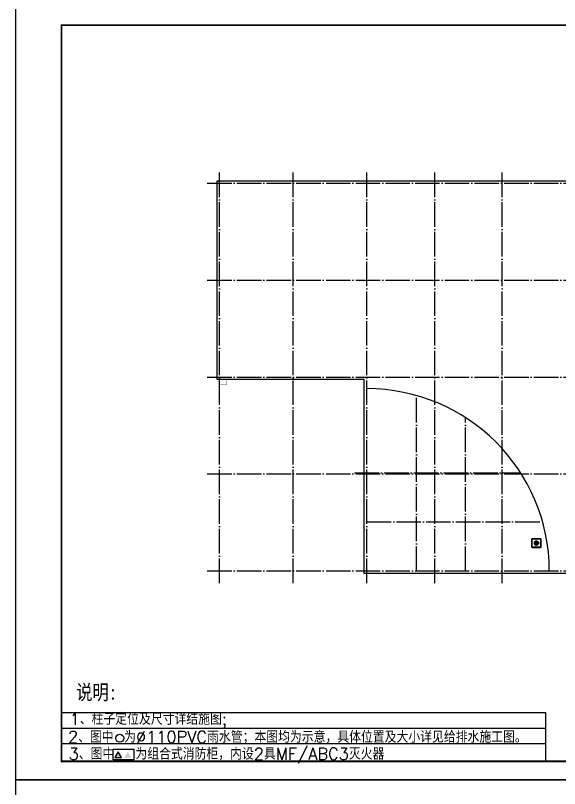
# Model space of a CAD drawing. Extents: x -21908402 to 1987571, y 88493 to 5079726.
# Drawn here: x 1794471 to 1838819, y 339780 to 402780 of the extents above; entities that cross this region are included whole.
import ezdxf

# ---------------------------------------------------------------- set-up
doc = ezdxf.new("R2010")
doc.units = 0
doc.header["$LTSCALE"] = 1000
doc.linetypes.add('DOTE', pattern=[2.42, 2, -0.2, 0.02, -0.2])
for name, color, linetype in [('DOTE', 1, 'DOTE'), ('PUB_TEXT', 7, 'Continuous'), ('PUB_TITLE', 4, 'Continuous'), ('TEXT', 7, 'Continuous'), ('XF-灭火救援窗', 1, 'Continuous'), ('管道', 3, 'Continuous'), ('虚线浅显', 139, 'Continuous')]:
    doc.layers.add(name, color=color, linetype=linetype)
doc.styles.add('-黑体', font='simhei.ttf', dxfattribs={"width": 0.8})
doc.styles.add('HZTXT', font='txt', dxfattribs={"width": 0.7, "height": 300, "bigfont": 'HZTXT'})

# ---------------------------------------------------------------- blocks, each defined once
blk = doc.blocks.new('GGGDDD')
h = blk.add_hatch(color=2)
h.paths.add_polyline_path([(7839327, -1916416), (7839124, -1916769), (7839531, -1916769)])
h.paths.add_polyline_path([(7838721, -1916416), (7838517, -1916769), (7838925, -1916769)])
at = {"color": 2}
for points in [[(7838405, -1916243), (7839695, -1916243), (7839695, -1916915), (7838405, -1916915)], [(7838721, -1916416), (7838517, -1916769), (7838925, -1916769)]]:
    blk.add_lwpolyline(points, close=True, dxfattribs=at)
at = {"layer": '管道'}
blk.add_ellipse((7838820, -1915560), major_axis=(178, 178), ratio=1, start_param=5.497787, end_param=11.780972, dxfattribs=at)
at = {"layer": '虚线浅显', "linetype": 'Continuous'}
for p, q in [((7835165, -1913944), (7865510, -1913944)), ((7865510, -1913944), (7865510, -1917013)), ((7835165, -1914922), (7865510, -1914922)), ((7835165, -1915901), (7865510, -1915901)), ((7835165, -1915901), (7865510, -1915901))]:
    blk.add_line(p, q, dxfattribs=at)
at = {"layer": 'PUB_TEXT', "color": 3, "style": '-黑体', "width": 0.8}
blk.add_text('说明: ', height=937.1, dxfattribs=at).set_placement((7836089, -1913147))
at = {"layer": 'TEXT', "style": 'HZTXT', "width": 1.01}
for s, p in [('1、柱子定位及尺寸详结施图;', (7835677, -1914721)), ('2、图中 为%%C110PVC雨水管；本图均为示意，具体位置及大小详见给排水施工图。 ', (7835573, -1915847)), ('3、图中  为组合式消防柜，内设2具MF/ABC3灭火器', (7835614, -1916905))]:
    blk.add_text(s, height=735, dxfattribs=at).set_placement(p)
blk = doc.blocks.new('XF-灭火救援窗图例')
at = {"layer": 'XF-灭火救援窗'}
h = blk.add_hatch(color=256, dxfattribs=at)
h.dxf.hatch_style = 1
h.paths.add_polyline_path([(0, 110, 1), (0, 350, 1)])
for points in [[(-200, -20), (200, -20, 0.414214), (250, 30), (250, 430, 0.414214), (200, 480), (-200, 480, 0.414214), (-250, 430), (-250, 30, 0.414214)], [(-210, 0), (210, 0, 0.414214), (230, 20), (230, 440, 0.414214), (210, 460), (-210, 460, 0.414214), (-230, 440), (-230, 20, 0.414214)]]:
    blk.add_lwpolyline(points, format="xyb", close=True, dxfattribs=at)
for points in [[(0, 350, 1), (0, 110, 30.793651)], [(0, 350, -1), (0, 110, -30.793651)]]:
    blk.add_lwpolyline(points, format="xyb", dxfattribs=at)

msp = doc.modelspace()

# ---------------------------------------------------------------- linework, layer by layer
msp.add_lwpolyline([(1810903, 389317), (1861903, 389317), (1861903, 357317), (1822903, 357317), (1822903, 373117), (1810903, 373117)], close=True)
at = {"color": 1, "const_width": 30}
msp.add_lwpolyline([(1811103, 373117), (1811103, 372717), (1811703, 372717), (1811703, 373117)], dxfattribs=at)
msp.add_arc((1823110, 357493), 14875, 0.09508, 90.0282)
at = {"layer": 'DOTE'}
for p, q in [((1811103, 356517), (1811103, 390117)), ((1811103, 356517), (1811103, 390117)), ((1817103, 356517), (1817103, 390117)), ((1823103, 356517), (1823103, 390117)), ((1828653, 356517), (1828653, 390117)), ((1834153, 356517), (1834153, 390117)), ((1810103, 389117), (1862703, 389117)), ((1810103, 389117), (1862703, 389117)), ((1810103, 381217), (1862703, 381217)), ((1810103, 373317), (1862703, 373317)), ((1810103, 365417), (1862703, 365417)), ((1810103, 357517), (1862703, 357517))]:
    msp.add_line(p, q, dxfattribs=at)
at = {"layer": 'DOTE', "color": 253}
for p, q in [((1827153, 357517), (1827153, 371818)), ((1831153, 357517), (1831153, 370025)), ((1822103, 365517), (1835654, 365517)), ((1823103, 361517), (1837441, 361517))]:
    msp.add_line(p, q, dxfattribs=at)
at = {"layer": 'PUB_TITLE'}
for points in [[(1794471, 340493), (1883571, 340493), (1883571, 403493), (1794471, 403493)], [(1794471, 277493), (1883571, 277493), (1883571, 340493), (1794471, 340493)]]:
    msp.add_lwpolyline(points, close=True, dxfattribs=at)
at = {"layer": 'PUB_TITLE', "const_width": 150}
msp.add_lwpolyline([(1798221, 341993), (1882071, 341993), (1882071, 401993), (1798221, 401993)], close=True, dxfattribs=at)

# ---------------------------------------------------------------- block references
at = {"xscale": 1.300000000745058, "yscale": 1.300000000046566, "zscale": 1.3}
msp.add_blockref('GGGDDD', (-8387494, 2834109), dxfattribs=at)
at = {"layer": 'XF-灭火救援窗', "xscale": -1.5, "yscale": 1.5, "zscale": 1.5}
msp.add_blockref('XF-灭火救援窗图例', (1836928, 359437), dxfattribs=at)

doc.saveas('drawing.dxf')
